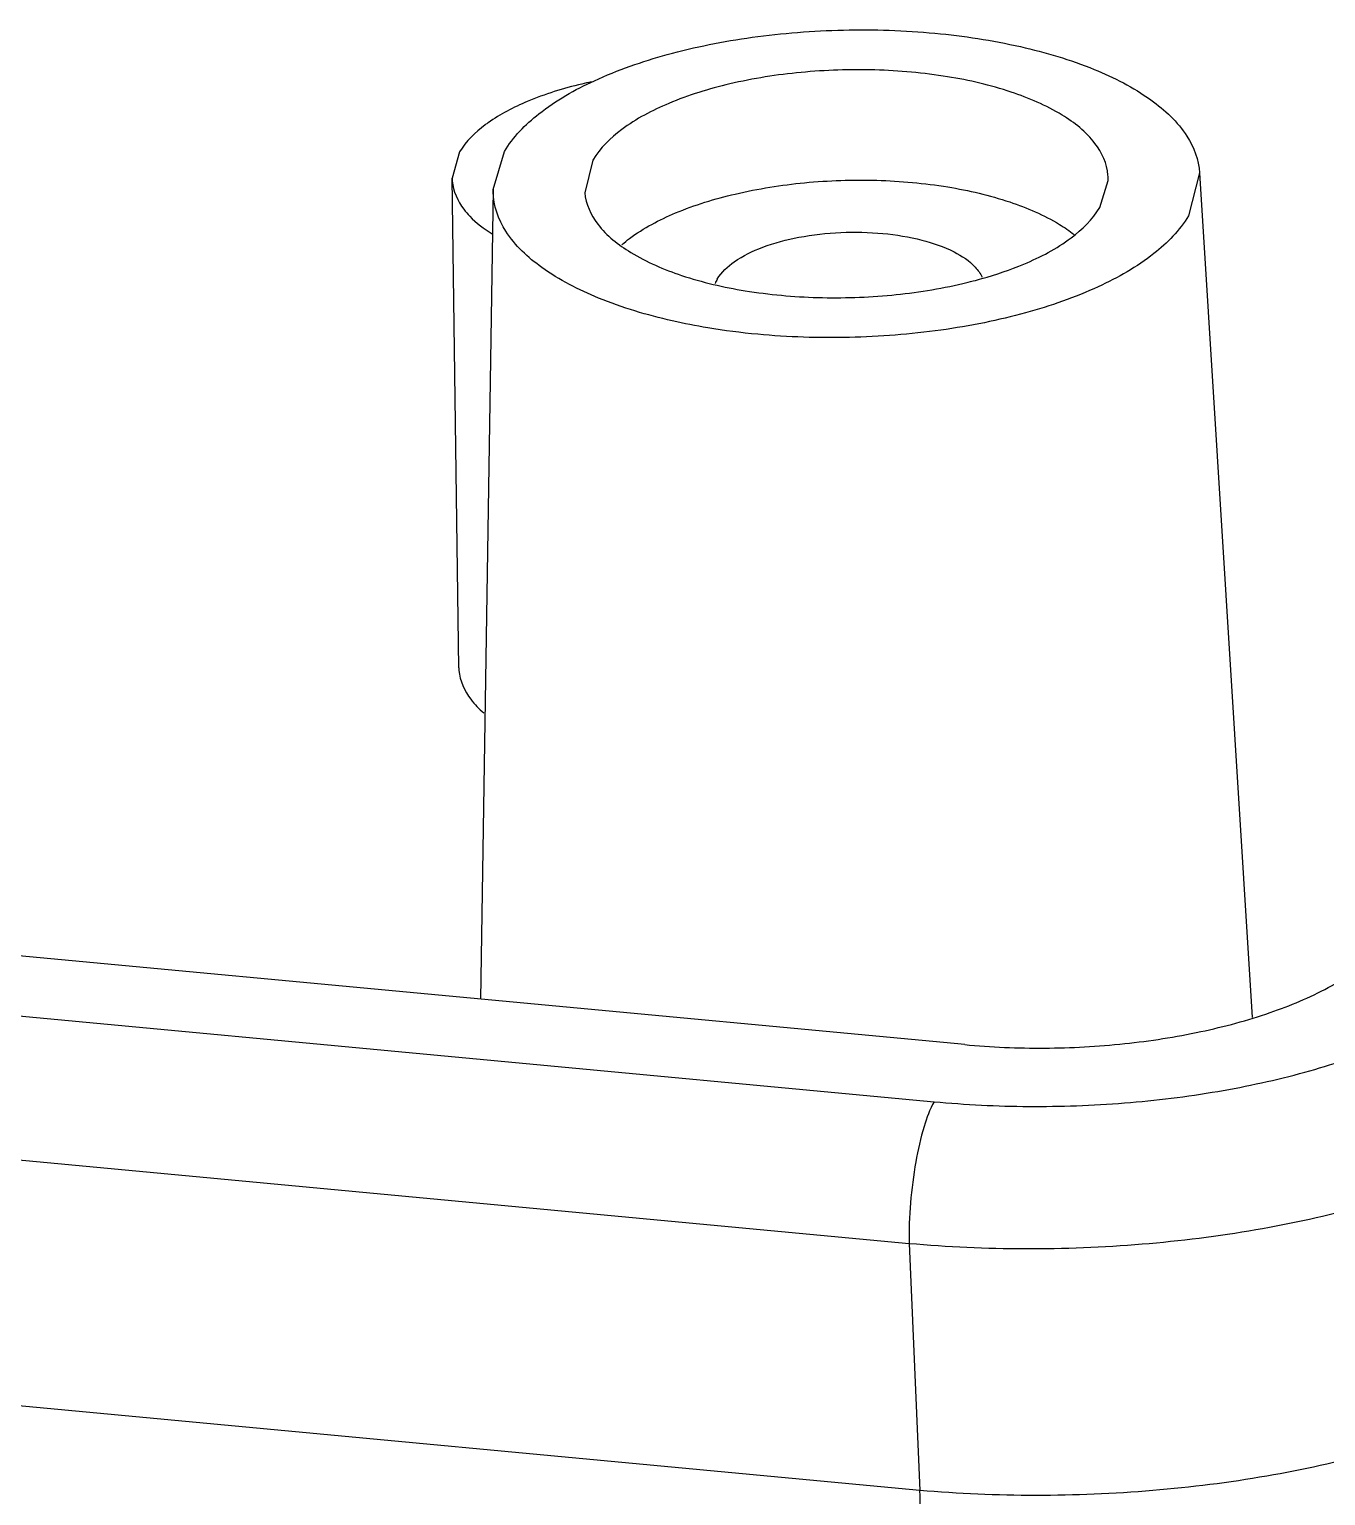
# Model space of a CAD drawing. Header units: millimetres. Extents: x 15 to 334, y 2 to 223.
# Drawn here: x 118.57 to 130.49, y 29.92 to 43.41 of the extents above; entities that cross this region are included whole.
import ezdxf

# ---------------------------------------------------------------- set-up
doc = ezdxf.new("R2010")
doc.units = ezdxf.units.MM
doc.layers.add('SLD-0', color=179, linetype='Continuous')

msp = doc.modelspace()

# ---------------------------------------------------------------- linework, layer by layer
at = {"layer": 'SLD-0', "color": 179, "linetype": 'Continuous'}
for p, q in [((122.525, 42.278), (122.457, 42.036)), ((122.833, 41.934), (122.937, 42.281)), ((123.752, 42.204), (123.676, 41.903)), ((129.33, 42.086), (129.228, 41.691)), ((129.33, 42.086), (129.814, 34.319)), ((122.519, 37.535), (122.457, 42.036)), ((128.412, 41.768), (128.489, 42.016)), ((122.833, 41.934), (122.718, 34.485)), ((127.17, 34.068), (55.55, 40.781)), ((55.216, 40.261), (126.889, 33.543)), ((54.986, 38.959), (126.659, 32.24)), ((126.758, 29.968), (54.959, 36.699)), ((126.659, 32.24), (126.758, 29.968))]:
    msp.add_line(p, q, dxfattribs=at)
for centre, radius, start, end in [((125.146, 40.962), 0.291, 149.5704, 158.2707), ((126.183, 45.192), 4.236, 283.2449, 284.5603), ((126.25, 44.934), 3.97, 284.5625, 285.7487)]:
    msp.add_arc(centre, radius, start, end, dxfattribs=at)
for points, knots in [([(122.937, 42.281), (123.016, 42.416), (123.274, 42.675), (123.792, 42.968), (124.457, 43.198), (125.228, 43.351), (126.054, 43.415), (126.883, 43.388), (127.658, 43.27), (128.332, 43.071), (128.861, 42.801), (129.219, 42.475), (129.322, 42.204), (129.33, 42.086)], [0, 0, 0, 0, 0.471661, 1.066252, 1.776585, 2.573518, 3.41622, 4.258597, 5.054592, 5.763488, 6.356361, 6.826435, 7.183275, 7.183275, 7.183275, 7.183275]), ([(128.489, 42.016), (128.489, 42.033), (128.488, 42.155), (128.372, 42.4), (128.041, 42.654), (127.575, 42.854), (126.992, 42.988), (126.342, 43.046), (125.67, 43.024), (125.031, 42.924), (124.472, 42.752), (124.035, 42.525), (123.817, 42.315), (123.752, 42.204)], [0, 0, 0, 0, 0.048678, 0.364486, 0.763908, 1.277283, 1.878091, 2.548938, 3.229499, 3.892692, 4.4821, 4.977459, 5.362252, 5.362252, 5.362252, 5.362252]), ([(123.735, 42.922), (123.707, 42.916), (123.507, 42.871), (123.179, 42.77), (122.899, 42.627), (122.788, 42.547)], [0, 0, 0, 0, 0.088066, 0.614319, 1.023903, 1.023903, 1.023903, 1.023903]), ([(122.788, 42.547), (122.779, 42.541), (122.678, 42.467), (122.583, 42.377), (122.525, 42.278)], [0, 0, 0, 0, 0.0332421, 0.3769077, 0.3769077, 0.3769077, 0.3769077]), ([(122.457, 42.036), (122.457, 42.028), (122.461, 41.926), (122.521, 41.8), (122.6, 41.707), (122.619, 41.687)], [0, 0, 0, 0, 0.0240052, 0.3061422, 0.3902462, 0.3902462, 0.3902462, 0.3902462]), ([(124.018, 41.426), (124.041, 41.446), (124.191, 41.565), (124.534, 41.744), (125.08, 41.911), (125.703, 42.009), (126.359, 42.031), (126.994, 41.974), (127.562, 41.843), (127.949, 41.677), (128.133, 41.553), (128.176, 41.52)], [0, 0, 0, 0, 0.089866, 0.573575, 1.148786, 1.796106, 2.460305, 3.114857, 3.701237, 4.202344, 4.366389, 4.366389, 4.366389, 4.366389]), ([(124.807, 40.661), (124.698, 40.679), (124.357, 40.746), (123.832, 40.901), (123.303, 41.172), (122.939, 41.502), (122.833, 41.792), (122.833, 41.927), (122.833, 41.934)], [0, 0, 0, 0, 0.332194, 1.041091, 1.633963, 2.104038, 2.48604, 2.507103, 2.507103, 2.507103, 2.507103]), ([(123.676, 41.903), (123.685, 41.799), (123.793, 41.571), (124.123, 41.318), (124.589, 41.118), (124.953, 41.034), (125.151, 41.002)], [0, 0, 0, 0, 0.312258, 0.711679, 1.225055, 1.825862, 1.825862, 1.825862, 1.825862]), ([(127.327, 41.113), (127.459, 41.15), (127.746, 41.248), (128.129, 41.447), (128.347, 41.657), (128.412, 41.768)], [0, 0, 0, 0, 0.410364, 0.905723, 1.290516, 1.290516, 1.290516, 1.290516]), ([(129.228, 41.691), (129.148, 41.556), (128.89, 41.297), (128.372, 41.005), (127.835, 40.819), (127.478, 40.734), (127.351, 40.708)], [0, 0, 0, 0, 0.471661, 1.066252, 1.776585, 2.166866, 2.166866, 2.166866, 2.166866]), ([(124.895, 41.109), (124.933, 41.173), (125.065, 41.293), (125.325, 41.417), (125.658, 41.505), (126.03, 41.546), (126.411, 41.538), (126.763, 41.481), (127.054, 41.381), (127.245, 41.257), (127.314, 41.16), (127.33, 41.126)], [0, 0, 0, 0, 0.221955, 0.515846, 0.860911, 1.248854, 1.636876, 1.999459, 2.31413, 2.555485, 2.666679, 2.666679, 2.666679, 2.666679]), ([(125.151, 41.002), (125.372, 40.966), (125.822, 40.926), (126.494, 40.948), (126.938, 41.018), (127.154, 41.068)], [0, 0, 0, 0, 0.670847, 1.351408, 2.014601, 2.014601, 2.014601, 2.014601]), ([(127.351, 40.708), (127.218, 40.681), (126.807, 40.611), (126.11, 40.557), (125.392, 40.58), (124.96, 40.635), (124.807, 40.661)], [0, 0, 0, 0, 0.407075, 1.249776, 2.092154, 2.556368, 2.556368, 2.556368, 2.556368]), ([(122.519, 37.534), (122.519, 37.526), (122.523, 37.422), (122.597, 37.266), (122.704, 37.156), (122.748, 37.119)], [0, 0, 0, 0, 0.0244599, 0.3122132, 0.4849811, 0.4849811, 0.4849811, 0.4849811]), ([(127.17, 34.068), (127.413, 34.045), (127.905, 34.024), (128.632, 34.064), (129.328, 34.172), (129.958, 34.341), (130.423, 34.535), (130.733, 34.718), (130.974, 34.897), (131.122, 35.058), (131.191, 35.174)], [0, 0, 0, 0, 0.7327, 1.472565, 2.180919, 2.843183, 3.424531, 3.684907, 3.921802, 4.325871, 4.325871, 4.325871, 4.325871]), ([(126.889, 33.543), (127.178, 33.516), (127.762, 33.487), (128.635, 33.519), (129.485, 33.623), (130.28, 33.796), (130.99, 34.03), (131.589, 34.318), (132.058, 34.648), (132.29, 34.915), (132.371, 35.051)], [0, 0, 0, 0, 0.870115, 1.752243, 2.616333, 3.436108, 4.188188, 4.85413, 5.423659, 5.898372, 5.898372, 5.898372, 5.898372]), ([(126.659, 32.24), (127.013, 32.209), (127.728, 32.177), (128.795, 32.219), (129.833, 32.349), (130.803, 32.56), (131.67, 32.845), (132.402, 33.194), (132.975, 33.595), (133.26, 33.918), (133.359, 34.084)], [0, 0, 0, 0, 1.065845, 2.143323, 3.198801, 4.200018, 5.118238, 5.930823, 6.624865, 7.203196, 7.203196, 7.203196, 7.203196]), ([(126.889, 33.543), (126.848, 33.472), (126.782, 33.288), (126.712, 32.976), (126.667, 32.616), (126.657, 32.364), (126.659, 32.24)], [0, 0, 0, 0, 0.245011, 0.579682, 0.959827, 1.332789, 1.332789, 1.332789, 1.332789]), ([(133.086, 31.37), (132.916, 31.215), (132.5, 30.925), (131.769, 30.578), (130.902, 30.293), (129.932, 30.081), (128.894, 29.951), (127.827, 29.907), (127.112, 29.937), (126.758, 29.968)], [0, 0, 0, 0, 0.693173, 1.505381, 2.423528, 3.424822, 4.480392, 5.557859, 6.623492, 6.623492, 6.623492, 6.623492]), ([(126.996, 29.085), (126.975, 29.088), (126.891, 29.117), (126.83, 29.317), (126.771, 29.596), (126.761, 29.835), (126.758, 29.968)], [0, 0, 0, 0, 0.0633066, 0.2522465, 0.5557076, 0.9550928, 0.9550928, 0.9550928, 0.9550928])]:
    msp.add_open_spline(points, degree=3, knots=knots, dxfattribs=at)
msp.add_open_spline([(122.619, 41.687), (122.68, 41.624), (122.751, 41.571), (122.826, 41.525)], degree=3, dxfattribs=at)

doc.saveas('drawing.dxf')
